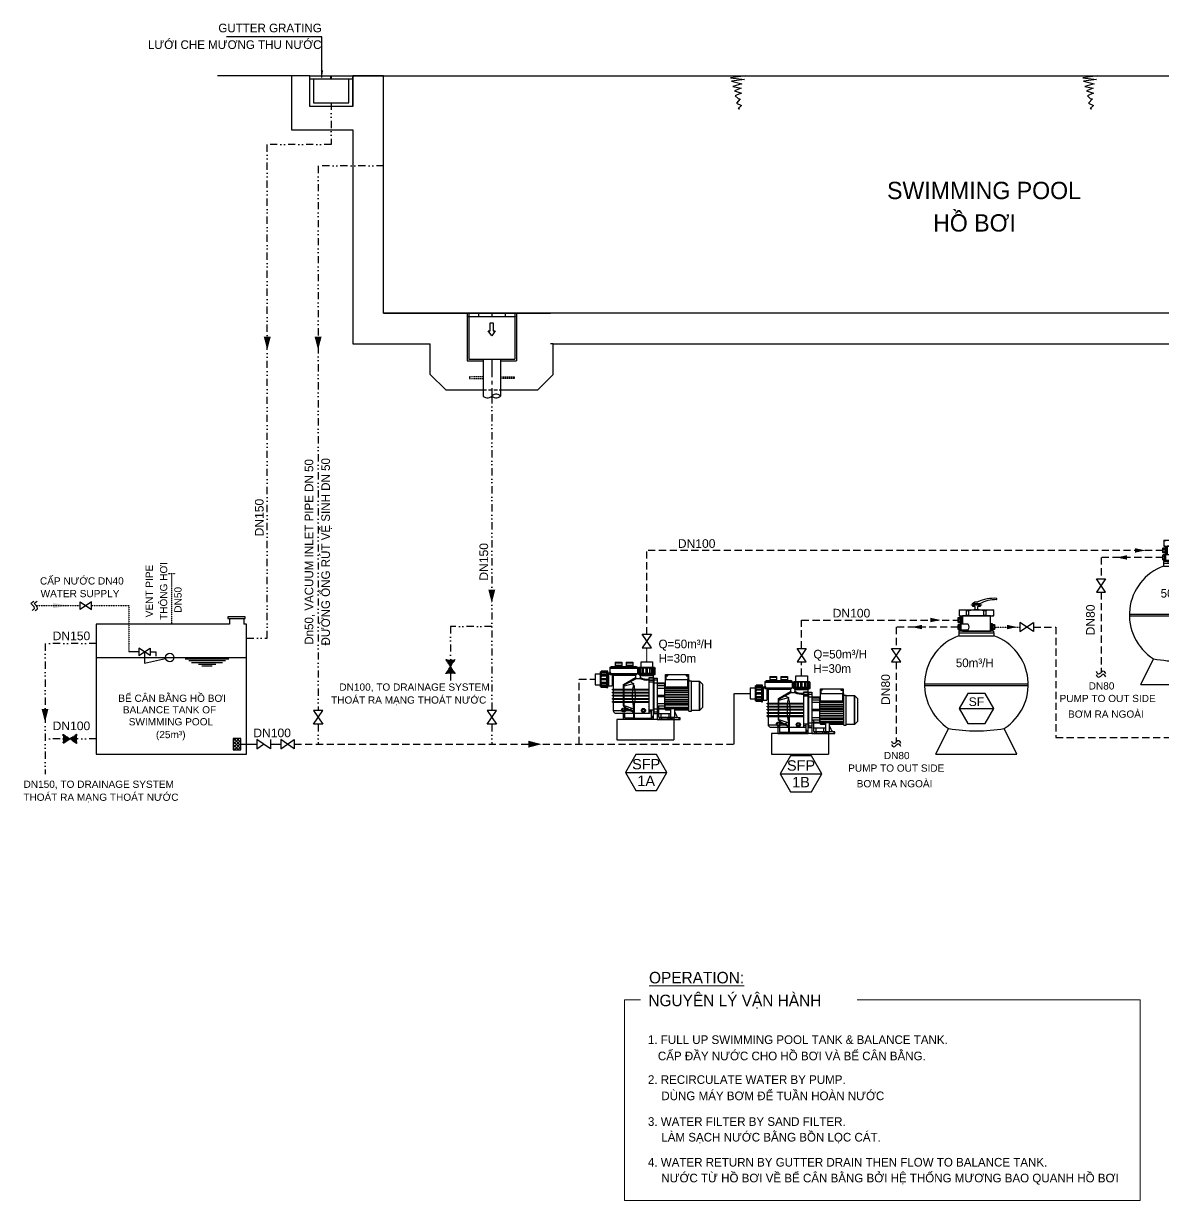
# Model space of a CAD drawing. Header units: millimetres. Extents: x 378902 to 448365, y -243726 to -202886.
# Drawn here: x 378902 to 418477, y -243726 to -202886 of the extents above; entities that cross this region are included whole.
import ezdxf
from ezdxf.enums import TextEntityAlignment as Align

# ---------------------------------------------------------------- set-up
doc = ezdxf.new("R2010")
doc.units = ezdxf.units.MM
for name, pattern in [('CENTER', [2, 1.25, -0.25, 0.25, -0.25]), ('DASHED', [0.75, 0.5, -0.25]), ('DIVIDE', [1.25, 0.5, -0.25, 0, -0.25, 0, -0.25]), ('HIDDEN', [0.375, 0.25, -0.125])]:
    doc.linetypes.add(name, pattern=pattern)
for name, color, linetype in [('Layer3', 3, 'Continuous'), ('ME-P-PL-Other', 7, 'Continuous'), ('P-CWL-PRES-3', 3, 'DASHED'), ('P-EQ-30', 30, 'Continuous'), ('P-EQ-TXT-10', 10, 'Continuous'), ('P-TITLE-6', 6, 'Continuous')]:
    doc.layers.add(name, color=color, linetype=linetype)
for name, color, linetype, lineweight in [('P-CWS', 5, 'Continuous', 20), ('P-RWP-30', 30, 'DIVIDE', 30), ('P-Text', 3, 'Continuous', 18)]:
    doc.layers.add(name, color=color, linetype=linetype, lineweight=lineweight)
doc.styles.add('CPG-TEXT', font='arial.ttf')
doc.styles.add('ICIC', font='arial.ttf')
doc.styles.add('Vn-Vni', font='vn_vni.shx', dxfattribs={"width": 0.75})
doc.styles.add('Vni-Avo', font='VAVON_0.TTF')
doc.dimstyles.new('Leader', dxfattribs={"dimscale": 50, "dimtxt": 2, "dimasz": 2, "dimexe": 1, "dimexo": 0.5, "dimgap": 0.5, "dimtad": 1, "dimdec": 0, "dimzin": 0, "dimdsep": 46, "dimtxsty": 'Vn-Vni', "dimcen": 0.09, "dimdle": 1, "dimclrd": 10, "dimclre": 10, "dimclrt": 256, "dimadec": 0, "dimazin": 0, "dimtfac": 1, "dimtdec": 0, "dimtofl": 0, "dimtmove": 0, "dimatfit": 3, "dimfxl": 0.18, "dimtolj": 1, "dimtzin": 0, "dimarcsym": 0})

# ---------------------------------------------------------------- blocks, each defined once
blk = doc.blocks.new('*U22')
for p, q in [((-200, 693), (-400, 346)), ((200, 693), (-200, 693)), ((400, 346), (200, 693)), ((-400, 346), (400, 346)), ((-400, 346), (-200, 0)), ((-400, 346), (153, 346)), ((200, 0), (400, 346)), ((-200, 0), (200, 0))]:
    blk.add_line(p, q)
at = {"color": 1, "style": 'CPG-TEXT'}
blk.add_attdef('DESIGNATION', text='', height=200, dxfattribs=at).set_placement((0, 346), align=Align.BOTTOM_CENTER)
blk.add_attdef('NUM', text='', height=200, dxfattribs=at).set_placement((0, 285), align=Align.TOP_CENTER)
blk = doc.blocks.new('PUMC1.1')
for p, q in [((-1013, 2100), (-971, 2127)), ((-1013, 1964), (-1013, 2100)), ((-1013, 2100), (-228, 2100)), ((-1013, 2078), (-228, 2078)), ((-971, 2127), (-276, 2127)), ((-871, 2247), (-680, 2247)), ((-871, 2247), (-871, 2127)), ((-871, 2226), (-680, 2226)), ((-871, 2158), (-680, 2158)), ((-680, 2247), (-680, 2127)), ((-553, 2247), (-363, 2247)), ((-553, 2247), (-553, 2127)), ((-553, 2226), (-363, 2226)), ((-553, 2158), (-363, 2158)), ((-363, 2247), (-363, 2127)), ((-228, 2100), (-276, 2127)), ((-228, 2100), (-228, 1919)), ((-193, 2078), (-171, 2101)), ((-193, 1893), (-193, 2078)), ((-193, 2069), (-169, 2069)), ((-171, 2101), (266, 2101)), ((-169, 2069), (-154, 2085)), ((-169, 1930), (-169, 2069)), ((-154, 2085), (276, 2085)), ((-119, 2261), (211, 2261)), ((-119, 2104), (-119, 2261)), ((211, 2261), (211, 2101)), ((266, 2101), (288, 2066)), ((288, 1893), (288, 2066)), ((-1447, 1915), (-1293, 1915)), ((-1447, 1915), (-1447, 1594)), ((-1293, 1969), (-1271, 1969)), ((-1293, 1539), (-1293, 1969)), ((-1118, 1990), (-1271, 1990)), ((-1271, 1519), (-1271, 1990)), ((-1086, 1990), (-1118, 1990)), ((-1118, 1990), (-1118, 1514)), ((-1086, 1514), (-1086, 1990)), ((-1086, 1939), (-1042, 1939)), ((-1054, 1562), (-1054, 1939)), ((-1042, 1939), (-1013, 1964)), ((-1042, 1939), (-1019, 1894)), ((-1019, 1894), (-994, 1919)), ((-1019, 1894), (-253, 1894)), ((-1013, 1964), (-994, 1919)), ((-994, 1919), (-228, 1919)), ((-960, 1894), (-960, 1562)), ((-923, 1872), (-923, 1472)), ((-923, 1872), (-278, 1872)), ((-625, 1602), (-278, 1804)), ((-625, 1582), (-255, 1777)), ((-278, 1894), (-278, 1804)), ((-278, 1804), (-255, 1777)), ((-255, 1777), (-162, 1777)), ((-253, 1894), (-228, 1919)), ((-193, 1930), (288, 1930)), ((-193, 1906), (288, 1906)), ((-153, 1893), (-193, 1893)), ((-162, 1777), (-141, 1807)), ((-153, 1866), (-153, 1893)), ((-153, 1866), (242, 1866)), ((-141, 1807), (-141, 1865)), ((112, 1801), (235, 1813)), ((112, 778), (112, 1801)), ((112, 1770), (235, 1780)), ((112, 1725), (235, 1725)), ((235, 598), (235, 1866)), ((235, 1780), (255, 1780)), ((235, 1720), (255, 1720)), ((242, 1866), (242, 1893)), ((242, 1893), (288, 1893)), ((255, 1787), (343, 1787)), ((255, 766), (255, 1787)), ((255, 1736), (343, 1736)), ((343, 1787), (343, 592)), ((589, 1536), (589, 1890)), ((589, 1890), (1249, 1890)), ((589, 1853), (650, 1853)), ((589, 1752), (1257, 1752)), ((610, 1752), (610, 1853)), ((632, 1890), (632, 1853)), ((650, 1853), (650, 1890)), ((1183, 1890), (1183, 1849)), ((1183, 1849), (1249, 1849)), ((1202, 1890), (1202, 1849)), ((1232, 1849), (1232, 1752)), ((1235, 1536), (1235, 1752)), ((1249, 1890), (1249, 1752)), ((1257, 1752), (1257, 1706)), ((1257, 1706), (1337, 1706)), ((1261, 836), (1261, 1706)), ((1337, 836), (1337, 1706)), ((-1447, 1594), (-1293, 1594)), ((-1293, 1539), (-1271, 1539)), ((-1118, 1519), (-1271, 1519)), ((-1118, 1514), (-1086, 1514)), ((-1086, 1562), (-960, 1562)), ((-948, 1451), (-948, 1472)), ((-948, 1361), (-948, 1383)), ((-923, 1451), (-923, 1383)), ((-923, 1361), (-923, 1296)), ((-625, 1472), (-625, 1602)), ((-625, 1383), (-625, 1451)), ((-625, 1296), (-625, 1361)), ((-611, 1560), (-337, 1636)), ((-611, 1472), (-611, 1560)), ((-611, 1383), (-611, 1451)), ((-611, 1296), (-611, 1361)), ((-465, 1695), (-337, 1636)), ((112, 1684), (235, 1684)), ((235, 1674), (255, 1674)), ((255, 1650), (567, 1650)), ((343, 1629), (567, 1629)), ((343, 1569), (567, 1569)), ((343, 1499), (567, 1499)), ((567, 901), (567, 1650)), ((567, 1536), (1261, 1536)), ((582, 1510), (582, 1497)), ((582, 1446), (582, 1433)), ((582, 1382), (582, 1369)), ((1250, 1510), (1250, 1497)), ((1250, 1446), (1250, 1433)), ((1250, 1382), (1250, 1369)), ((1337, 1695), (1574, 1695)), ((1560, 1695), (1560, 854)), ((1574, 1695), (1660, 1608)), ((1574, 1695), (1574, 854)), ((1660, 1608), (1660, 941)), ((-948, 1275), (-948, 1296)), ((-948, 1181), (-948, 1202)), ((-948, 1202), (-288, 1202)), ((-948, 1090), (-948, 1112)), ((-923, 1275), (-923, 1202)), ((-923, 1181), (-923, 1112)), ((-923, 1090), (-923, 847)), ((-625, 1202), (-625, 1275)), ((-625, 1112), (-625, 1181)), ((-625, 984), (-625, 1090)), ((-611, 1202), (-611, 1275)), ((-611, 1112), (-611, 1181)), ((-611, 995), (-611, 1090)), ((-335, 1073), (-307, 1061)), ((-335, 1073), (-335, 598)), ((-307, 633), (-307, 1061)), ((343, 1293), (567, 1293)), ((343, 1258), (567, 1258)), ((343, 1053), (567, 1053)), ((582, 1315), (582, 1301)), ((582, 1249), (582, 1236)), ((582, 1182), (582, 1169)), ((582, 1119), (582, 1105)), ((582, 1049), (582, 1036)), ((1250, 1315), (1250, 1301)), ((1250, 1249), (1250, 1236)), ((1250, 1182), (1250, 1169)), ((1250, 1119), (1250, 1105)), ((1250, 1049), (1250, 1036)), ((-865, 778), (-335, 778)), ((-639, 778), (-639, 598)), ((-611, 995), (-359, 911)), ((-600, 778), (-600, 634)), ((-453, 877), (-359, 911)), ((-359, 911), (-335, 911)), ((-307, 778), (112, 778)), ((112, 870), (235, 870)), ((112, 830), (178, 830)), ((112, 778), (123, 772)), ((178, 772), (123, 772)), ((178, 633), (178, 870)), ((199, 689), (178, 689)), ((199, 633), (199, 689)), ((255, 878), (235, 878)), ((255, 833), (235, 833)), ((255, 772), (235, 772)), ((255, 901), (343, 901)), ((255, 814), (343, 814)), ((255, 766), (343, 766)), ((343, 989), (567, 989)), ((395, 973), (343, 973)), ((343, 911), (395, 911)), ((395, 655), (395, 973)), ((395, 922), (567, 922)), ((395, 901), (567, 901)), ((395, 761), (745, 761)), ((453, 761), (453, 655)), ((581, 900), (581, 1011)), ((745, 858), (599, 858)), ((682, 761), (682, 655)), ((745, 655), (745, 902)), ((853, 655), (853, 902)), ((1261, 858), (853, 858)), ((1261, 836), (1337, 836)), ((1574, 854), (1337, 854)), ((1574, 854), (1660, 941)), ((-824, 592), (-824, 0)), ((824, 592), (-824, 592)), ((-639, 598), (235, 598)), ((-600, 634), (-335, 634)), ((-307, 633), (199, 633)), ((-219, 633), (-219, 598)), ((-158, 633), (-158, 598)), ((199, 663), (178, 663)), ((343, 592), (1009, 592)), ((414, 641), (395, 655)), ((395, 655), (853, 655)), ((414, 641), (414, 592)), ((1009, 641), (414, 641)), ((478, 592), (478, 641)), ((651, 641), (651, 592)), ((711, 641), (711, 592)), ((739, 641), (739, 592)), ((773, 641), (773, 592)), ((824, 641), (824, 592)), ((824, 592), (824, 0)), ((976, 641), (976, 592)), ((1009, 592), (1009, 641)), ((-824, 0), (824, 0))]:
    blk.add_line(p, q)
at = {"color": 8}
for p, q in [((-135, 1930), (-135, 2085)), ((-86, 1930), (-86, 2065)), ((-86, 2065), (-46, 2065)), ((-46, 1930), (-46, 2065)), ((24, 2065), (65, 2065)), ((24, 1930), (24, 2065)), ((65, 1930), (65, 2065)), ((136, 2065), (177, 2065)), ((136, 1930), (136, 2065)), ((177, 1930), (177, 2065)), ((221, 2065), (262, 2065)), ((221, 1930), (221, 2065)), ((262, 1930), (262, 2065)), ((288, 2066), (264, 2066)), ((264, 1930), (264, 2066)), ((-1118, 1965), (-1251, 1965)), ((-1251, 1965), (-1251, 1928)), ((-1118, 1928), (-1251, 1928)), ((-1118, 1880), (-1251, 1880)), ((-1251, 1880), (-1251, 1843)), ((-1118, 1843), (-1251, 1843)), ((-1118, 1770), (-1251, 1770)), ((-1251, 1770), (-1251, 1733)), ((-1118, 1733), (-1251, 1733)), ((-1118, 1659), (-1251, 1659)), ((-1251, 1659), (-1251, 1622)), ((-1118, 1622), (-1251, 1622)), ((-1118, 1576), (-1251, 1576)), ((-1251, 1576), (-1251, 1539)), ((-1118, 1539), (-1251, 1539)), ((-948, 1472), (112, 1472)), ((-948, 1451), (112, 1451)), ((-948, 1383), (112, 1383)), ((-948, 1361), (112, 1361)), ((582, 1510), (1250, 1510)), ((582, 1497), (1250, 1497)), ((582, 1446), (1250, 1446)), ((582, 1433), (1250, 1433)), ((582, 1382), (1250, 1382)), ((582, 1369), (1250, 1369)), ((-948, 1296), (112, 1296)), ((-948, 1275), (112, 1275)), ((-948, 1181), (112, 1181)), ((-948, 1112), (112, 1112)), ((-948, 1090), (112, 1090)), ((-288, 1202), (112, 1202)), ((582, 1315), (1250, 1315)), ((582, 1301), (1250, 1301)), ((582, 1249), (1250, 1249)), ((582, 1236), (1250, 1236)), ((582, 1182), (1250, 1182)), ((582, 1169), (1250, 1169)), ((582, 1119), (1250, 1119)), ((582, 1105), (1250, 1105)), ((582, 1049), (1250, 1049)), ((582, 1036), (1250, 1036)), ((-923, 847), (-680, 847)), ((-657, 847), (-595, 847)), ((-565, 847), (-448, 847)), ((-87, 833), (-24, 833)), ((581, 1011), (1261, 1011)), ((1261, 902), (581, 902)), ((584, 946), (1261, 946)), ((745, 873), (603, 873)), ((1261, 873), (853, 873))]:
    blk.add_line(p, q, dxfattribs=at)
for centre in [(-622, 865), (-52, 851)]:
    blk.add_circle(centre, 60.4)
for centre in [(-626, 864), (-56, 850)]:
    blk.add_circle(centre, 35.9, dxfattribs=at)
for centre, radius, start, end in [((-66, 2062), 20.7, 8.9787, 171.0213), ((44, 2062), 20.7, 8.9787, 171.0213), ((156, 2062), 20.7, 8.9787, 171.0213), ((241, 2062), 20.7, 8.9787, 171.0213), ((-1253, 1947), 18.6, 84.1185, 275.8815), ((-1253, 1862), 18.6, 84.1185, 275.8815), ((-1253, 1751), 18.6, 84.1185, 275.8815), ((-1253, 1641), 18.6, 84.1185, 275.8815), ((-1253, 1557), 18.6, 84.1185, 275.8815)]:
    blk.add_arc(centre, radius, start, end, dxfattribs=at)
for centre, radius, start, end in [((-1118, 1990), 0.0223, 90, 180), ((57, 2292), 560, 246.9618, 275.5968), ((42, 2146), 386, 241.7106, 280.4153), ((1243, 1277), 1620, 177.0204, 179.3234), ((1243, 1277), 1620, 173.8531, 176.2612), ((1243, 1277), 1620, 167.2051, 173.0903), ((-1492, 1287), 1207, 8.8149, 16.7993), ((-1492, 1287), 1207, 4.5477, 7.7869), ((-1492, 1287), 1207, 0.4361, 3.5278), ((1243, 1277), 1620, 180.0813, 182.656), ((1243, 1277), 1620, 183.4149, 185.8608), ((1243, 1277), 1620, 186.6232, 193.0626), ((-1492, 1287), 1207, 349.2155, 350.6158), ((-1492, 1287), 1207, 351.6454, 354.9404), ((-1492, 1287), 1207, 355.9609, 359.4188), ((-853, 847), 70.2, 180.5693, 259.6858), ((-259, 1272), 465, 218.1544, 252.7641), ((-161, 1534), 719, 229.8971, 252.4306), ((-447, 700), 137, 34.8263, 68.2627), ((-423, 761), 98.2, 26.155, 62.8262), ((611, 889), 32.1, 155.7817, 249.3193), ((609, 900), 27.5, 176.9332, 258.1189), ((2902, 1693), 2232, 203.3888, 208.1359)]:
    blk.add_arc(centre, radius, start, end)
blk = doc.blocks.new('SAND1.2')
for p, q in [((92, 5005), (-92, 5005)), ((-42, 5283), (48, 5283)), ((-629, 4738), (-634, 4728)), ((-628, 4695), (-570, 4695)), ((-628, 4606), (-570, 4606)), ((-629, 4319), (-634, 4329)), ((-628, 4451), (-570, 4451)), ((-628, 4362), (-570, 4362)), ((-610, 4210), (610, 4210)), ((-610, 4210), (-610, 4104)), ((-610, 4104), (610, 4104)), ((628, 4451), (570, 4451)), ((628, 4362), (570, 4362)), ((610, 4210), (610, 4104)), ((629, 4319), (634, 4329)), ((-1800, 2441), (1800, 2441)), ((-1800, 2380), (1800, 2380)), ((-1403, 0), (-963, 889)), ((1403, 0), (963, 889)), ((-1403, 0), (1403, 0))]:
    blk.add_line(p, q)
for points in [[(-603, 5005), (603, 5005)], [(-603, 5005), (-603, 4794), (603, 4794), (603, 5005)], [(-340, 4818), (-340, 4981)], [(-261, 4818), (-261, 4981)], [(261, 4818), (261, 4981)], [(340, 4818), (340, 4981)], [(-629, 4563), (-634, 4573), (-634, 4728), (-634, 4573)], [(-629, 4494), (-634, 4484), (-634, 4329), (-634, 4484)], [(-570, 4740), (-570, 4561)], [(-570, 4317), (-570, 4496)], [(-488, 4300), (-488, 4263), (488, 4263), (488, 4794), (-488, 4794), (-488, 4513)], [(570, 4317), (570, 4496)], [(629, 4494), (634, 4484), (634, 4329), (634, 4484)]]:
    blk.add_lwpolyline(points)
for points in [[(-603, 4981, -0.186845), (-340, 4981), (-261, 4981, -0.094043), (261, 4981), (340, 4981, -0.186845), (603, 4981)], [(116, 5210), (-139, 5210), (-139, 5229), (-53, 5281, -0.098969), (-42, 5283)], [(55, 5005), (55, 5115, -0.414214), (73, 5133), (132, 5133, 0.414214), (139, 5141), (139, 5163), (-139, 5163), (-139, 5141, 0.414214), (-132, 5133), (-73, 5133, -0.414214), (-55, 5115), (-55, 5005)], [(-570, 4561), (-628, 4561, -0.295391), (-628, 4606, -0.147477), (-628, 4695, -0.295391), (-628, 4740), (-570, 4740)], [(-570, 4496), (-628, 4496, 0.295391), (-628, 4451, 0.147477), (-628, 4362, 0.295391), (-628, 4317), (-570, 4317)], [(-603, 4818, 0.186845), (-340, 4818), (-261, 4818, 0.094043), (261, 4818), (340, 4818, 0.186845), (603, 4818)], [(-291, 4307, -0.414214), (-298, 4300), (-542, 4300), (-542, 4513), (-298, 4513, -0.414214), (-291, 4506)], [(570, 4496), (628, 4496, -0.295391), (628, 4451, -0.147477), (628, 4362, -0.295391), (628, 4317), (570, 4317)]]:
    blk.add_lwpolyline(points, format="xyb")
for points in [[(-172, 5163), (-172, 5174), (172, 5174), (172, 5163)], [(-48, 5174), (-48, 5210), (48, 5210), (48, 5174)], [(-542, 4544), (-542, 4757), (-549, 4757), (-570, 4747), (-570, 4554), (-549, 4544)], [(-542, 4513), (-542, 4300), (-549, 4300), (-570, 4310), (-570, 4503), (-549, 4513)], [(542, 4513), (542, 4300), (549, 4300), (570, 4310), (570, 4503), (549, 4513)], [(-610, 4210), (610, 4210), (610, 4263), (-610, 4263)]]:
    blk.add_lwpolyline(points, close=True)
for points in [[(-542, 4757), (-542, 4544), (-495, 4544, 0.414214), (-488, 4551), (-488, 4750, 0.414214), (-495, 4757)], [(542, 4300), (542, 4513), (495, 4513, 0.414214), (488, 4506), (488, 4307, 0.414214), (495, 4300)]]:
    blk.add_lwpolyline(points, format="xyb", close=True)
for centre, radius, start, end in [((620, 4001), 1404, 86.5778, 114.042), ((675, 4227), 1131, 88.6922, 119.6083), ((684, 5381), 29, 305.8139, 47.528), ((-410, 4406), 156, 320.0759, 39.9241), ((0, 2410), 1800, 109.8149, 237.6698), ((0, 2410), 1800, 302.3302, 70.1851), ((0, 6159), 5357, 259.6486, 280.3514)]:
    blk.add_arc(centre, radius, start, end)
blk = doc.blocks.new('VV3')
blk.add_lwpolyline([(4, 1.25), (4, -1.25), (0, 1.25), (0, -1.25), (4, 1.25)])
blk = doc.blocks.new('flv0102')
for points in [[(782.73, 246.48), (780.43, 246.48)], [(784.04, 246.48), (784.04, 243.87), (788.95, 244.96)], [(785.34, 246.48), (786.65, 246.48), (786.65, 245.5)]]:
    blk.add_lwpolyline(points)
blk.add_circle((789.91, 245.18), 0.978)
at = {"xscale": 0.6522569947384227, "yscale": 0.6522569947384227, "zscale": 0.6522569947384227}
blk.add_blockref('VV3', (782.73, 246.48), dxfattribs=at)
blk = doc.blocks.new('A$C3A441AC7')
at = {"layer": 'ME-P-PL-Other'}
blk.add_line((-50, -424), (50, -424), dxfattribs=at)
blk.add_lwpolyline([(50, -424), (50, -164), (115, -164), (0, 0), (-115, -164), (-50, -164), (-50, -424)], dxfattribs=at)

msp = doc.modelspace()

# ---------------------------------------------------------------- hatches: boundary and pattern name
for points in [[(394854, -215090), (394854, -215145), (394816, -215145)], [(394854, -215258), (394854, -215203), (394816, -215203)], [(395462, -215090), (395462, -215145), (395500, -215145)], [(395462, -215258), (395462, -215203), (395500, -215203)]]:
    msp.add_hatch(color=256).paths.add_polyline_path(points)
at = {"layer": 'P-EQ-30'}
h = msp.add_hatch(dxfattribs=at)
h.set_pattern_fill('ANSI37', color=256, scale=25, angle=-90, style=0)
h.set_pattern_definition([(45, (360646.37, -1280110.14), (56.126601, -56.126601), []), (315, (360646.37, -1280110.14), (-56.126601, -56.126601), [])])
h.paths.add_polyline_path([(386450, -228089), (386450, -227696), (386184, -227696), (386184, -228089)])
at = {"layer": 'P-RWP-30'}
h = msp.add_hatch(color=256, dxfattribs=at)
h.paths.add_polyline_path([(393882, -224965), (393562, -224965), (393722, -225201)])
h.paths.add_polyline_path([(393882, -225438), (393722, -225201), (393562, -225438)])
h = msp.add_hatch(color=256, dxfattribs=at)
h.paths.add_polyline_path([(380750, -227869), (380750, -227550), (380514, -227710)])
h.paths.add_polyline_path([(380278, -227869), (380514, -227710), (380278, -227550)])

# ---------------------------------------------------------------- linework, layer by layer
at = {"color": 8}
msp.add_line((388200, -204703), (385630, -204703), dxfattribs=at)
for p, q in [((390334, -205769), (390334, -204703)), ((391400, -212933), (397199, -212933)), ((394304, -212933), (394304, -214587)), ((394304, -213056), (395958, -213056)), ((394358, -212933), (394358, -213056)), ((394358, -213056), (394358, -214534)), ((394691, -212933), (394691, -213056)), ((395158, -212933), (395158, -213056)), ((395625, -212933), (395625, -213056)), ((395958, -212933), (395958, -213056)), ((395958, -213056), (395958, -214534)), ((396012, -212933), (396012, -214587)), ((391400, -214000), (393024, -214000)), ((393024, -215067), (393024, -214000)), ((397292, -214000), (397199, -214000)), ((397292, -215067), (397292, -214000)), ((394304, -214587), (394854, -214587)), ((394358, -214534), (395958, -214534)), ((395462, -214587), (396012, -214587)), ((393024, -215067), (393557, -215601)), ((397292, -215067), (396758, -215601)), ((393557, -215601), (394854, -215601)), ((395462, -215601), (396758, -215601))]:
    msp.add_line(p, q)
at = {"linetype": 'Continuous'}
for p, q in [((394854, -214534), (394854, -215814)), ((395462, -214534), (395462, -215814))]:
    msp.add_line(p, q, dxfattribs=at)
at = {"linetype": 'CENTER', "ltscale": 500}
msp.add_line((395158, -214534), (395158, -215814), dxfattribs=at)
at = {"linetype": 'HIDDEN', "ltscale": 500}
msp.add_line((394854, -215601), (395462, -215601), dxfattribs=at)
at = {"ltscale": 20}
for p, q in [((381425, -224880), (386648, -224880)), ((386034, -224943), (384517, -224943)), ((385916, -225002), (384635, -225002)), ((385814, -225069), (384736, -225069)), ((385576, -225128), (384975, -225128)), ((385456, -225186), (385094, -225186))]:
    msp.add_line(p, q, dxfattribs=at)
for points in [[(390334, -204703), (390334, -205769), (388840, -205769), (388840, -204703), (388200, -204703), (388200, -206569), (390334, -206569), (390334, -214000), (393024, -214000)], [(397292, -214000), (436238, -214000), (436238, -204703), (436238, -204703), (436238, -204703), (436238, -204703), (436238, -204703), (436238, -204703), (436238, -204703), (435171, -204703), (435171, -212933), (391400, -212933), (391400, -204703), (390334, -204703)], [(394424, -215145), (394386, -215145), (394386, -215203), (394424, -215203)], [(394493, -215145), (394450, -215145)], [(394450, -215203), (394493, -215203)], [(394569, -215145), (394520, -215145)], [(394520, -215203), (394569, -215203)], [(394645, -215145), (394595, -215145)], [(394595, -215203), (394645, -215203)], [(394720, -215145), (394671, -215145)], [(394671, -215203), (394720, -215203)], [(394793, -215145), (394746, -215145)], [(394746, -215203), (394793, -215203)], [(394854, -215145), (394816, -215145)], [(394816, -215203), (394854, -215203)], [(395462, -215145), (395500, -215145)], [(395500, -215203), (395462, -215203)], [(395526, -215145), (395575, -215145)], [(395575, -215203), (395526, -215203)], [(395602, -215145), (395648, -215145)], [(395648, -215203), (395602, -215203)], [(395671, -215145), (395724, -215145)], [(395724, -215203), (395671, -215203)], [(395747, -215145), (395799, -215145)], [(395799, -215203), (395747, -215203)], [(395822, -215145), (395875, -215145)], [(395875, -215203), (395822, -215203)], [(395898, -215145), (395936, -215145), (395936, -215203), (395898, -215203)]]:
    msp.add_lwpolyline(points)
at = {"const_width": 20}
for points in [[(394304, -212987), (394304, -213055), (394358, -213055)], [(396012, -212987), (396012, -213055), (395958, -213055)]]:
    msp.add_lwpolyline(points, dxfattribs=at)
at = {"linetype": 'Continuous'}
for points in [[(394854, -215814), (394893, -215844), (394935, -215864), (394985, -215874), (395031, -215874), (395078, -215864), (395123, -215844), (395160, -215814)], [(395462, -215814), (395425, -215781), (395381, -215760), (395335, -215751), (395287, -215751), (395239, -215760), (395195, -215781), (395160, -215814), (395195, -215844), (395239, -215864), (395287, -215874), (395335, -215874), (395381, -215864), (395425, -215844), (395462, -215814)]]:
    msp.add_lwpolyline(points, dxfattribs=at)
at = {"color": 2}
for points in [[(386048, -223729), (381425, -223729), (381425, -228235), (386648, -228235), (386648, -223729), (386548, -223729)], [(386048, -223529), (386048, -223729)], [(386548, -223529), (386548, -223729)]]:
    msp.add_lwpolyline(points, dxfattribs=at)
msp.add_lwpolyline([(385998, -223529), (386598, -223529), (386598, -223479), (385998, -223479)], close=True, dxfattribs=at)
at = {"layer": 'Layer3'}
for p, q in [((388840, -204703), (390334, -204703)), ((388840, -204803), (388974, -204803)), ((388974, -204803), (388974, -205636)), ((388974, -204803), (390267, -204803)), ((389554, -204719), (389554, -204788)), ((389598, -204719), (389554, -204719)), ((389554, -204788), (389598, -204788)), ((389598, -204788), (389598, -204719)), ((390200, -205636), (390200, -204803)), ((390200, -204803), (390334, -204803)), ((388974, -205636), (390200, -205636))]:
    msp.add_line(p, q, dxfattribs=at)
at = {"layer": 'P-CWL-PRES-3', "ltscale": 500}
for p, q in [((418459, -221169), (400540, -221169)), ((400540, -224077), (400540, -221169)), ((416309, -221413), (416309, -222151)), ((416309, -222623), (416309, -225406)), ((405916, -223584), (411348, -223584)), ((405916, -224567), (405916, -223584)), ((409197, -223828), (409197, -224567)), ((413964, -223828), (414739, -223828)), ((414739, -223828), (414739, -227657)), ((405916, -225521), (405916, -225039)), ((409197, -225039), (409197, -227822)), ((398192, -225640), (398748, -225640)), ((398192, -227893), (398192, -225640)), ((414739, -227657), (437221, -227657)), ((388302, -227893), (403568, -227893))]:
    msp.add_line(p, q, dxfattribs=at)
at = {"layer": 'P-CWL-PRES-3', "ltscale": 0.03}
for p, q in [((382556, -223084), (382556, -224689)), ((412616, -223828), (413491, -223828)), ((400540, -225031), (400540, -224549))]:
    msp.add_line(p, q, dxfattribs=at)
at = {"layer": 'P-CWL-PRES-3'}
for p, q in [((403568, -226130), (404124, -226130)), ((403568, -227893), (403568, -226130)), ((386450, -227893), (387002, -227893)), ((387475, -227893), (387829, -227893))]:
    msp.add_line(p, q, dxfattribs=at)
at = {"layer": 'P-CWL-PRES-3', "color": 7}
for points in [[(387363, -214218, 0, 240, 0), (387363, -213757, 0, 0, 0)], [(389128, -214218, 0, 240, 0), (389128, -213757, 0, 0, 0)], [(416850, -221413, 0, 156, 0), (417210, -221413, 156, 156, 0)], [(417851, -221169, 0, 156, 0), (417491, -221169, 156, 156, 0)], [(395158, -222997, 0, 240, 0), (395158, -222536, 0, 0, 0)], [(409738, -223828, 0, 156, 0), (410098, -223828, 156, 156, 0)], [(410739, -223584, 0, 156, 0), (410379, -223584, 156, 156, 0)], [(413401, -223828, 0, 156, 0), (413041, -223828, 156, 156, 0)], [(379648, -227130, 0, 240, 0), (379648, -226669, 0, 0, 0)], [(396885, -227893, 0, 240, 0), (396425, -227893, 0, 0, 0)]]:
    msp.add_lwpolyline(points, format="xyseb", dxfattribs=at)
at = {"layer": 'P-CWL-PRES-3', "ltscale": 500}
for points in [[(418459, -221413), (416309, -221413)], [(411348, -223828), (409197, -223828)]]:
    msp.add_lwpolyline(points, dxfattribs=at)
at = {"layer": 'P-CWL-PRES-3', "ltscale": 0.03}
for points in [[(383926, -221965), (384176, -221965)], [(384051, -223729), (384051, -221965)], [(379341, -223084), (380870, -223084)], [(381264, -223084), (382556, -223084)]]:
    msp.add_lwpolyline(points, dxfattribs=at)
msp.add_solid([(379926, -222995), (380463, -223084), (379926, -223174)], dxfattribs=at)
at = {"layer": 'P-CWS', "color": 7}
msp.add_lwpolyline([(407839, -236770), (417665, -236770), (417665, -243726), (399771, -243726), (399771, -236770), (400317, -236770)], dxfattribs=at)
at = {"layer": 'P-EQ-30', "color": 8}
for p, q in [((390334, -204703), (435171, -204703)), ((403421, -204703), (403973, -204703)), ((403973, -204703), (403450, -204775)), ((403450, -204775), (403929, -204833)), ((403929, -204833), (403479, -204891)), ((403479, -204891), (403842, -204978)), ((403842, -204978), (403522, -205065)), ((415646, -204703), (416198, -204703)), ((416198, -204703), (415676, -204775)), ((415676, -204775), (416155, -204833)), ((416155, -204833), (415705, -204891)), ((415705, -204891), (416068, -204978)), ((416068, -204978), (415748, -205065)), ((403522, -205065), (403813, -205123)), ((403813, -205123), (403580, -205225)), ((403580, -205225), (403827, -205297)), ((403682, -205355), (403609, -205399)), ((403609, -205399), (403711, -205486)), ((403827, -205297), (403682, -205355)), ((415748, -205065), (416039, -205123)), ((416039, -205123), (415806, -205225)), ((415806, -205225), (416053, -205297)), ((415908, -205355), (415835, -205399)), ((415835, -205399), (415937, -205486)), ((416053, -205297), (415908, -205355)), ((403784, -205500), (403653, -205645)), ((403653, -205645), (403827, -205732)), ((403711, -205486), (403784, -205500)), ((403827, -205732), (403711, -205834)), ((403711, -205834), (403769, -205848)), ((416010, -205500), (415879, -205645)), ((415879, -205645), (416053, -205732)), ((415937, -205486), (416010, -205500)), ((416053, -205732), (415937, -205834)), ((415937, -205834), (415995, -205848))]:
    msp.add_line(p, q, dxfattribs=at)
at = {"layer": 'P-EQ-30'}
for points in [[(416468, -222151), (416149, -222623), (416468, -222623), (416149, -222151)], [(381264, -222951), (380870, -223217), (380870, -222951), (381264, -223217)], [(413491, -223988), (413964, -223669), (413964, -223988), (413491, -223669)], [(400700, -224077), (400380, -224549), (400700, -224549), (400380, -224077)], [(406076, -224567), (405756, -225039), (406076, -225039), (405756, -224567)], [(409357, -224567), (409037, -225039), (409357, -225039), (409037, -224567)], [(388968, -227202), (389287, -226729), (388968, -226729), (389287, -227202)], [(394998, -227202), (395318, -226729), (394998, -226729), (395318, -227202)], [(386450, -228089), (386450, -227696), (386184, -227696), (386184, -228089)], [(388302, -228052), (387829, -227733), (387829, -228052), (388302, -227733)]]:
    msp.add_lwpolyline(points, close=True, dxfattribs=at)
msp.add_lwpolyline([(387475, -227733), (387475, -228052), (387002, -227733), (387002, -228052), (387238, -227893)], dxfattribs=at)
at = {"layer": 'P-EQ-TXT-10'}
for points in [[(379196, -223252), (379277, -223171), (379236, -223092), (379169, -223012), (379260, -222931)], [(379309, -223252), (379390, -223171), (379349, -223092), (379282, -223012), (379373, -222931)], [(416141, -225374), (416221, -225455), (416300, -225414), (416381, -225347), (416462, -225438)], [(416141, -225487), (416221, -225568), (416300, -225527), (416381, -225460), (416462, -225551)], [(409029, -227790), (409110, -227871), (409189, -227830), (409269, -227763), (409350, -227854)], [(409029, -227903), (409110, -227984), (409189, -227943), (409269, -227876), (409350, -227967)]]:
    msp.add_spline(points, degree=3, dxfattribs=at)
at = {"layer": 'P-RWP-30', "ltscale": 500}
for p, q in [((389587, -205636), (389587, -207082)), ((389587, -207082), (387363, -207082)), ((387363, -224213), (387363, -207082)), ((391400, -207829), (389128, -207829)), ((389128, -207829), (389128, -226729)), ((395158, -215816), (395158, -226729)), ((395158, -223804), (393722, -223804)), ((393722, -223804), (393722, -224965)), ((386648, -224213), (387363, -224213)), ((381425, -224400), (379648, -224400)), ((379648, -224400), (379648, -228938)), ((393722, -225438), (393722, -225723)), ((389128, -227202), (389128, -227893)), ((395158, -227202), (395158, -227893)), ((381425, -227710), (379648, -227710))]:
    msp.add_line(p, q, dxfattribs=at)
at = {"layer": 'P-RWP-30'}
for points in [[(393562, -225438), (393882, -224965), (393562, -224965), (393882, -225438)], [(380278, -227550), (380750, -227869), (380750, -227550), (380278, -227869)]]:
    msp.add_lwpolyline(points, close=True, dxfattribs=at)

# ---------------------------------------------------------------- block references
at = {"xscale": -1.067, "yscale": 1.067, "zscale": 1.067, "rotation": 180}
msp.add_blockref('A$C3A441AC7', (395158, -213720), dxfattribs=at)
at = {"layer": 'P-EQ-30'}
for p in [(419093, -225819), (411982, -228235)]:
    msp.add_blockref('SAND1.2', p, dxfattribs=at)
for name, p, xscale, yscale, zscale in [('flv0102', (265492, -261661), 150, 150, 150), ('PUMC1.1', (400485, -227745), 1.2, 1.2, 1.2), ('PUMC1.1', (405861, -228235), 1.2, 1.2, 1.2)]:
    msp.add_blockref(name, p, dxfattribs=dict(at, xscale=xscale, yscale=yscale, zscale=zscale))
at = {"layer": 'P-TITLE-6'}
ref = msp.add_blockref('*U22', (411983, -227177), dxfattribs=dict(at, xscale=1.5, yscale=1.5, zscale=1.5))
ref.add_attrib('DESIGNATION', 'SF', dxfattribs={"layer": '0', "color": 1, "height": 300, "style": 'CPG-TEXT'}).set_placement((411983, -226658), align=Align.BOTTOM_CENTER)
at = {"layer": 'P-TITLE-6', "xscale": 1.8, "yscale": 1.8, "zscale": 1.8}
for p, values in [((400518, -229497), {'NUM': '1A', 'DESIGNATION': 'SFP'}), ((405894, -229542), {'NUM': '1B', 'DESIGNATION': 'SFP'})]:
    msp.add_blockref('*U22', p, dxfattribs=at).add_auto_attribs(values)

# ---------------------------------------------------------------- texts
at = {"layer": 'P-Text', "color": 7, "style": 'Vni-Avo'}
for s, height, p in [('GUTTER GRATING', 300, (385666, -203190)), ('LÖÔÙI CHE MÖÔNG THU NÖÔÙC', 300, (383219, -203768)), ('SWIMMING POOL', 600, (408881, -208978)), ('HOÀ BÔI ', 600, (410480, -210104)), ('%%UOPERATION:', 400, (400617, -236193)), ('NGUYEÂN LYÙ VAÄN HAØNH', 400, (400595, -236986)), ('1. FULL UP SWIMMING POOL TANK & BALANCE TANK.', 300, (400579, -238297)), ('   CAÁP ÑAÀY NÖÔÙC CHO HOÀ BÔI VAØ BEÅ CAÂN BAÈNG.', 300, (400590, -238862)), ('2. RECIRCULATE WATER BY PUMP.', 300, (400579, -239682)), ('DUØNG MAÙY BÔM ÑEÅ TUAÀN HOAØN NÖÔÙC', 300, (401044, -240247)), ('3. WATER FILTER BY SAND FILTER.', 300, (400579, -241138)), ('LAØM SAÏCH NÖÔÙC BAÈNG BOÀN LOÏC CAÙT.', 300, (401044, -241681)), ('4. WATER RETURN BY GUTTER DRAIN THEN FLOW TO BALANCE TANK.', 300, (400579, -242550)), ('NÖÔÙC TÖØ HOÀ BÔI VEÀ BEÅ CAÂN BAÈNG BÔÛI HEÄ THOÁNG MÖÔNG BAO QUANH HOÀ BÔI', 300, (401044, -243098))]:
    msp.add_text(s, height=height, dxfattribs=at).set_placement(p)
for s, p in [('Dn50, VACUUM INLET PIPE DN 50', (388961, -224443)), ('ÑÖÔØNG OÁNG RUÙT VEÄ SINH DN 50', (389539, -224469))]:
    msp.add_text(s, height=300, rotation=90, dxfattribs=at).set_placement(p)
at = {"layer": 'P-Text', "color": 7, "style": 'ICIC'}
for s, height, p in [('DN150', 300, (387236, -220029)), ('DN150', 300, (395031, -221565)), ('VENT PIPE', 250, (383393, -222578)), ('THÔNG HƠI', 250, (383890, -222578)), ('DN50', 250, (384388, -222883)), ('DN80', 300, (416091, -223581)), ('DN80', 300, (408979, -225997))]:
    msp.add_text(s, height=height, rotation=90, dxfattribs=at).set_placement(p, align=Align.CENTER)
for s, height, p in [('DN100', 300, (402270, -221080)), ('CẤP NƯỚC DN40', 250, (380926, -222353)), ('WATER SUPPLY ', 250, (380911, -222793)), ('DN100', 300, (407646, -223496)), ('DN150', 300, (380565, -224284)), ('DN100, TO DRAINAGE SYSTEM', 250, (392477, -226035)), ('DN80', 250, (416327, -225996)), ('BỂ CÂN BẰNG HỒ BƠI ', 250, (384108, -226424)), ('THOÁT RA MẠNG THOÁT NƯỚC', 250, (392273, -226485)), ('PUMP TO OUT SIDE', 250, (416539, -226431)), ('BALANCE TANK OF ', 250, (384018, -226824)), ('BƠM RA NGOÀI', 250, (416478, -226973)), ('SWIMMING POOL', 250, (384018, -227239)), ('DN100', 300, (380565, -227406)), ('(25m³)', 250, (384013, -227684)), ('DN100', 300, (387533, -227652)), ('DN80', 250, (409216, -228412)), ('PUMP TO OUT SIDE', 250, (409201, -228847)), ('BƠM RA NGOÀI', 250, (409141, -229389)), ('DN150, TO DRAINAGE SYSTEM', 250, (381512, -229408)), ('THOÁT RA MẠNG THOÁT NƯỚC', 250, (381588, -229858))]:
    msp.add_text(s, height=height, dxfattribs=at).set_placement(p, align=Align.CENTER)
at = {"layer": 'P-Text', "color": 0, "style": 'Vni-Avo'}
for s, p in [('50m³/H', (418379, -222806)), ('Q=50m³/H', (400948, -224565)), ('Q=50m³/H', (406323, -224919)), ('H=30m', (400948, -225063)), ('50m³/H', (411268, -225221)), ('H=30m', (406323, -225418))]:
    msp.add_text(s, height=300, dxfattribs=at).set_placement(p)

# ---------------------------------------------------------------- leaders
at = {"layer": 'P-EQ-TXT-10'}
msp.add_leader([(389261, -204754), (389261, -203348), (385949, -203348)], dimstyle='Leader', override={"dimasz": 5, "dimgap": 0.5, "dimtad": 0, "dimclrd": 7}, dxfattribs=at)

doc.saveas('drawing.dxf')
